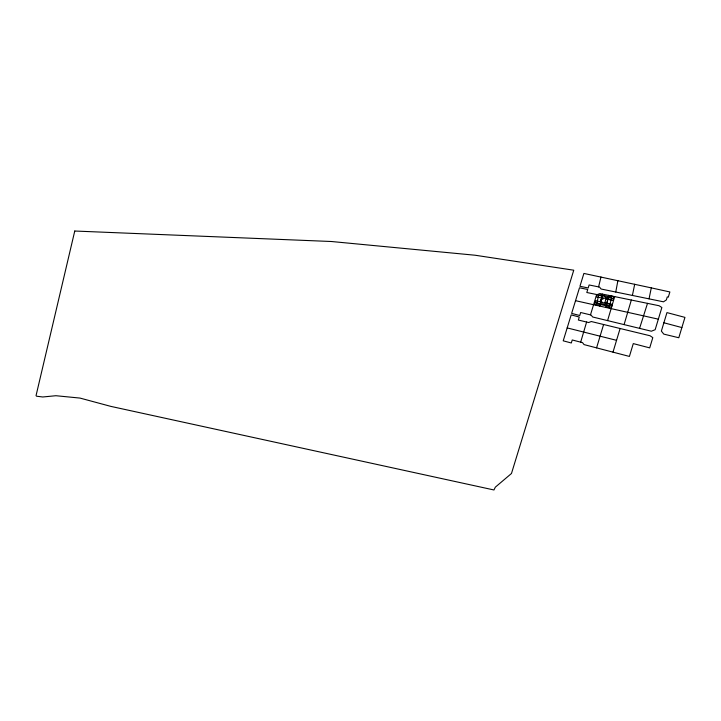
<?xml version="1.0" encoding="UTF-8"?>
<svg xmlns="http://www.w3.org/2000/svg" width="721" height="721" viewBox="0 0 721 721"><rect width="100%" height="100%" fill="white"/><g stroke="black" fill="none" stroke-linecap="round" stroke-linejoin="round"><path stroke-width="1.08" d="M615.761 292.023L617.897 280.613M632.398 295.439L634.696 284.236M649.044 298.855L651.288 287.877L583.893 273.43L579.945 286.282L588.192 287.976L589.111 284.966L599.53 287.084L601.107 289.022L663.491 301.82L666.375 299.891L667.267 296.89L668.295 297.169L669.872 291.96L651.288 287.877M599.764 305.983L602.441 294.105M605.982 307.344L608.677 295.385M598.592 286.895L600.972 276.972M580.666 342.151L586.606 322.035L588.669 322.539L591.274 321.521L650.045 335.752L652.802 337.635L649.711 347.882L633.281 343.602L629.406 356.426L584.055 344.602L582.505 342.628L572.24 339.97L571.32 342.98L563.218 340.826L571.176 314.888L579.278 317.033L578.359 320.043L586.606 322.035M607.578 320.611L614.698 296.619M624.08 324.603L631.335 300.035L659.075 305.731L661.869 307.506L655.155 329.704L651.369 331.218L592.707 317.006L590.986 315.005L580.666 312.508L579.747 315.519L571.636 313.383L579.486 287.787L587.732 289.481L586.804 292.501L596.682 294.529L590.472 314.888M596.573 347.864L603.603 324.504M613.003 352.145L620.105 328.506M663.879 322.774L661.373 331.101L663.78 334.111L678.794 337.752L684.95 317.384L666.961 312.599L663.879 322.774L681.868 327.568M639.572 328.361L647.512 303.352M596.573 294.889L599.827 293.573L631.335 300.035M601.837 296.583L604.045 295.691L605.784 297.845L608.317 296.818L606.505 304.839L600.287 303.478M600.422 302.865L602.116 302.18L600.377 300.026L603.107 298.927L601.702 297.178M608.659 295.493L613.841 296.628L612.976 300.468L605.82 298.9L604.955 302.739L612.111 304.307L611.246 308.137L606.064 307.011M601.999 296.052L596.817 294.916L596.384 296.836L601.566 297.971M608.227 297.413L613.409 298.548M602.116 297.692L611.075 299.729M600.701 301.811L595.519 300.675L594.654 304.514L599.836 305.65M601.566 302.405L610.056 304.253M595.086 302.595L600.269 303.73M606.496 305.091L611.678 306.227M575.529 300.684L658.345 319.16M567.175 327.911L616.554 340.33M598.601 295.493L596.754 303.712L609.542 306.515L611.606 297.349L600.187 294.853L598.601 295.493M74.759 231.026L36.05 395.622L36.555 396.208L42.764 396.983L55.905 395.721L80.004 398.082L110.899 406.401L493.957 489.974L495.345 487.153L511.477 473.49L573.754 270.204L475.148 255.234L331.453 241.508L74.759 231.026"/></g></svg>
